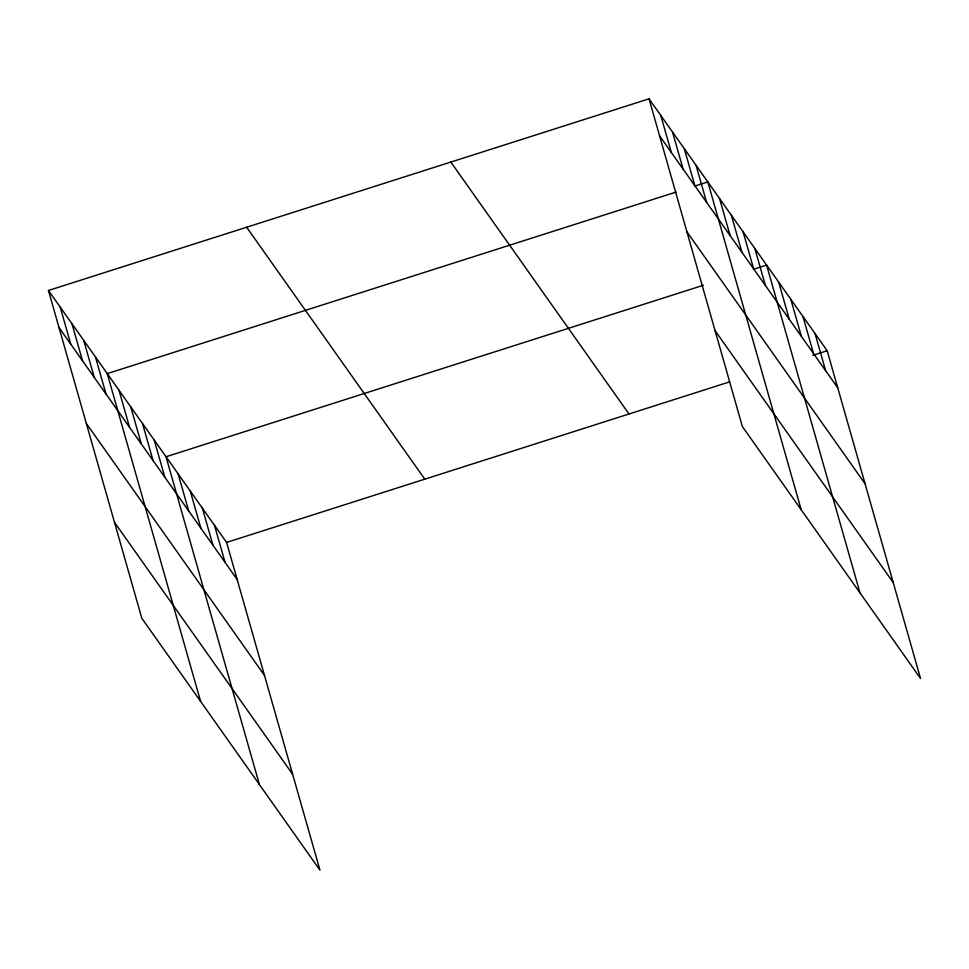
<?xml version="1.0" encoding="UTF-8"?>
<svg xmlns="http://www.w3.org/2000/svg" width="969" height="969" viewBox="0 0 969 969"><rect width="100%" height="100%" fill="white"/><g stroke="black" fill="none" stroke-linecap="round" stroke-linejoin="round"><path stroke-width="1.45" d="M48.45 290.482L226.601 542.422L319.964 870.186L141.813 618.258L48.45 290.482L649.036 98.814L827.187 350.742L920.55 678.518L742.399 426.578L649.036 98.814M676.229 192.032L107.244 373.622L200.607 701.399M694.894 186.072L707.818 181.942L801.193 509.718M703.421 285.249L166.026 456.762L259.401 784.539M753.688 269.212L766.612 265.082L859.975 592.858M226.601 542.422L729.524 381.907M812.821 355.332L827.187 350.742M659.586 135.854L837.737 387.794M686.912 231.797L865.063 483.737M715.074 330.647L893.224 582.575M450.839 162.065L628.99 413.993M246.647 227.23L424.797 479.171M59 327.534L237.151 579.474M86.338 423.465L264.489 675.405M114.487 522.315L292.638 774.255M815.062 333.615L825.624 370.667M802.95 316.488L813.512 353.528M790.837 299.348L801.387 336.4M778.725 282.221L789.275 319.273M754.851 248.464L765.401 285.516M743.09 231.833L753.652 268.885M731.341 215.203L741.891 252.255M719.579 198.572L730.129 235.624M696.057 165.324L706.619 202.376M684.308 148.693L694.858 185.745M672.547 132.063L683.097 169.115M660.785 115.432L671.347 152.484M214.488 525.283L225.038 562.335M202.376 508.156L212.926 545.208M190.263 491.017L200.813 528.069M178.139 473.889L188.701 510.942M154.277 440.132L164.827 477.184M142.516 423.501L153.066 460.554M130.754 406.871L141.304 443.923M118.993 390.253L129.555 427.305M95.483 356.992L106.033 394.044M83.722 340.361L94.284 377.413M71.96 323.743L82.522 360.783M60.211 307.112L70.761 344.165"/></g></svg>
